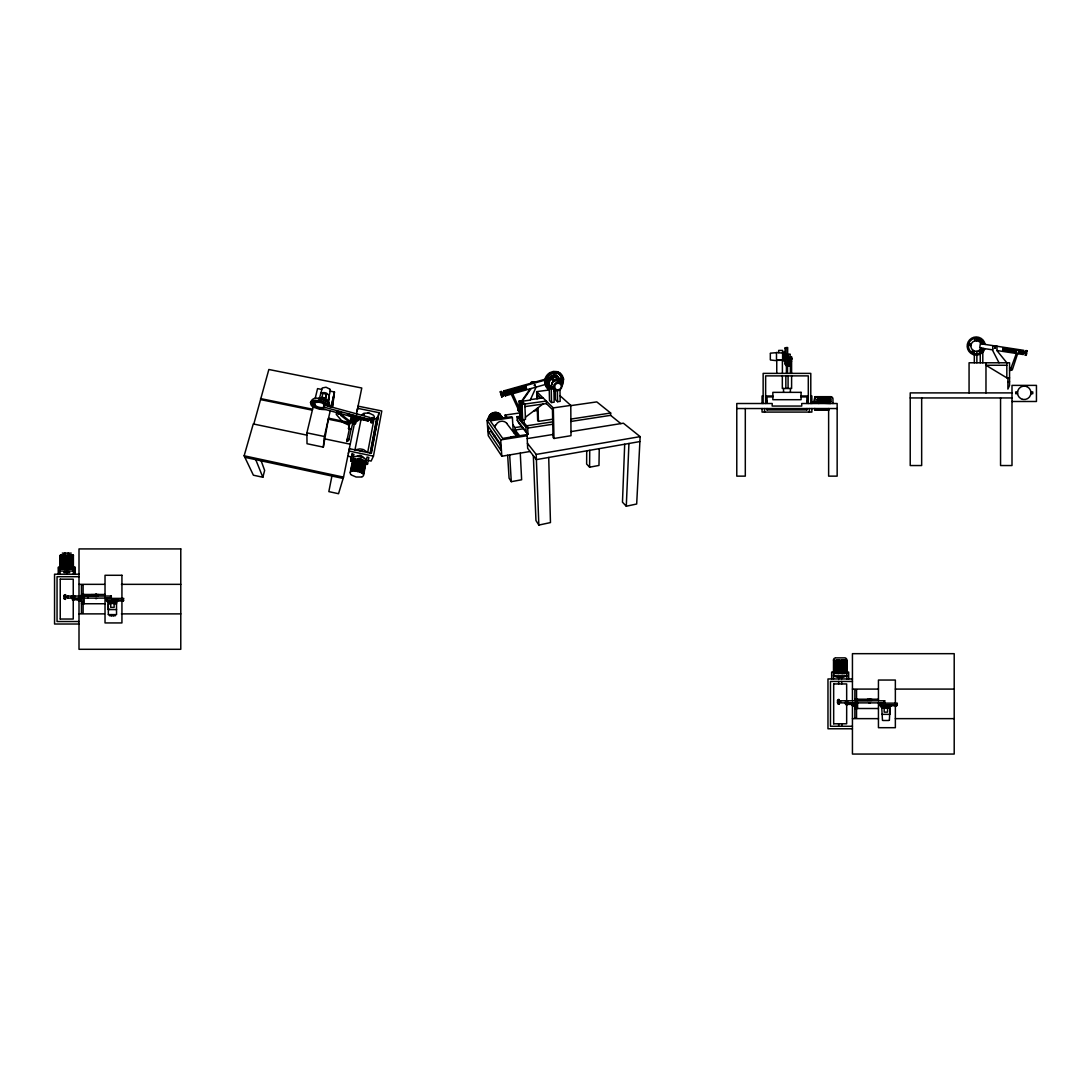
<?xml version="1.0" encoding="UTF-8"?>
<svg xmlns="http://www.w3.org/2000/svg" width="1091" height="1091" viewBox="0 0 1091 1091"><rect width="100%" height="100%" fill="white"/><g stroke="black" fill="none" stroke-linecap="round" stroke-linejoin="round"><path stroke-width="1.5" d="M64.887 555.36L64.915 568.875L65.037 565.779M65.269 565.779L65.187 568.929M65.678 565.779L65.569 568.929L65.624 555.36M65.324 597.65L65.31 596.532M65.31 595.713L65.405 594.609L64.533 594.854M586.713 450.842L586.631 464.03L589.59 467.193L598.973 465.448L599.259 448.66M329.155 395.624L326.727 393.251A9.464 9.464 0 0 0 324 392.583L321.463 392.842M65.405 599.45L64.369 598.7L65.542 599.245M589.59 467.193L589.74 450.31M518.607 411.198L518.334 410.557A1.418 1.418 0 0 1 519.561 409.084L521.253 408.811L521.375 411.348L518.77 411.362L517.898 408.811M65.733 597.432C63.551 595.14 66.496 599.3 65.296 598.413M517.966 408.975L517.952 410.257L517.666 408.307M314.617 402.047L314.344 404.406L316.404 406.261A12.383 12.383 0 0 0 321.804 407.652A8.714 8.714 0 0 0 323.25 407.611M620.82 423.608L610.605 415.344L610.66 413.025L596.777 401.897L570.784 405.634M65.733 596.613L65.528 594.854M837.833 699.781L838.829 699.372A4.882 4.882 0 0 1 838.761 700.395L838.761 700.395M355.011 449.86L359.785 448.919A18.615 18.615 0 0 1 363.698 449.669L367.681 452.506L374.418 416.967L373.572 415.262L370.176 413.584A14.81 14.81 0 0 0 367.285 413.066L363.889 413.284L362.007 414.635M624.693 444.228L622.47 502.174L626.289 506.238L636.68 504.001L640.144 436.632L623.37 423.199L570.975 431.6M995.401 347.811L994.296 348.302L995.428 347.865M626.289 506.238L628.934 443.491M501.71 395.856L501.724 395.747A4.378 4.378 0 0 0 501.942 396.933L501.71 396.701M113.709 614.779L113.437 615.719M502.092 395.91L501.942 395.378A4.623 4.623 0 0 1 501.355 393.346L501.083 392.528M328.364 402.143L326.373 399.647A7.46 7.46 0 0 0 325.418 399.17L326.414 394.192L322.786 393.456L321.804 398.433A6.055 6.055 0 0 0 320.754 398.529M501.342 393.265L502.392 393.06A4.869 4.869 0 0 0 502.787 394.574A3.041 3.041 0 0 0 502.965 395.037L503.142 395.61M68.406 597.363L68.256 596.682M72.047 597.363L71.897 596.682M88.003 597.363L87.853 596.682M553.996 376.136L554.269 372.222L555.946 372.181L555.987 376.886M554.364 376.095L554.269 372.222M837.479 700.831L838.529 700.027A1.937 1.937 0 0 0 838.611 700.49L837.452 700.777A4.432 4.432 0 0 1 837.465 702.74L838.529 703.64A2.277 2.277 0 0 1 838.597 703.19L837.479 702.836M519.411 408.648L512.402 393.115C513.165 388.914 507.479 392.446 511.215 393.715M371.608 419.544L371.363 420.403M325.418 399.17L326.414 394.192M65.037 595.809L64.028 596.027L65.105 595.331M352.898 422.558L354.439 422.872A2.823 2.823 0 0 1 355.107 423.09L355.557 423.676L355.393 422.162A2.673 2.673 0 0 0 354.643 421.89L353.102 421.576M64.11 598.85C65.965 597.104 63.564 600.186 64.628 597.5M313.199 406.67L306.885 432.854L307.021 443.723L323.318 447.146L324.382 436.495L330.205 410.83M328.609 402.143L329.059 397.683M74.474 596.682L74.515 597.65M323.318 447.146L328.527 418.194L352.775 423.172L353.17 421.249L351.275 421.671L352.284 416.817M65.528 594.963L64.546 594.909M330.218 391.151L334.473 391.996L332.782 405.238L332.332 407.243L333.805 395.406L331.2 406.943M325.814 397.192L325.977 396.374M326.032 396.347L325.868 397.138M352.775 423.172L351.234 429.104L348.506 428.545L349.952 422.585L340.733 415.344L341.347 412.139L336.819 411.225L336.26 414.43L341.906 420.935M1025.322 355.23L1025.976 350.606M1026.958 350.757L1026.263 355.339L1025.267 355.175M512.593 392.665L512.797 393.469M496.269 413.298L496.378 412.589A6.451 6.451 0 0 1 497.101 412.725A6.26 6.26 0 0 1 497.782 412.93A6.069 6.069 0 0 1 500.183 414.58L500.36 414.825M329.277 403.547L328.773 402.143L322.963 399.701A22.693 22.693 0 0 0 319.458 398.87C311.549 395.174 306.489 406.016 315.49 407.843A21.765 21.765 0 0 0 323.141 409.534A15.465 15.465 0 0 0 325.213 409.48M340.733 415.344L341.347 412.139M494.741 427.167L495.409 425.067M368.281 460.47L371.117 461.07L373.449 456.147L381.795 410.966L358.243 406.193L357.425 409.275M356.989 411.416L357.793 408.361L378.972 412.657L371.39 453.297L349.543 448.715L348.847 451.169M365.717 464.03L367.408 464.384L368.853 457.429L367.026 457.047L363.671 474.871M370.135 453.024L376.531 418.944L377.731 417.144M370.504 453.106L377.268 417.048M370.995 453.201L378.972 412.657M365.308 460.92L362.88 473.671L364.858 460.934M363.194 473.93L365.621 461.193M363.439 474.19L365.853 461.466M361.544 472.921L363.93 460.102L361.476 472.894M366.481 459.979L361.285 455.697A3.887 3.887 0 0 0 359.471 455.397L356.866 456.352A12.015 12.015 0 0 0 355.652 456.406L353.457 457.115M359.321 472.103L361.312 459.161L362.021 459.366L359.539 472.171L361.298 459.42M363.903 419.967L368.363 421.181L370.054 417.512L324.259 405.047L322.963 408.866L336.546 412.548M360.48 472.485L362.921 459.979M359.812 458.82L357.316 471.626L358.08 471.789L360.562 458.97M364.149 419.626L367.735 420.594L367.912 419.694M354.548 471.257L357.098 458.752M355.98 471.407L359.048 458.684L358.312 458.588L355.802 471.38L359.007 458.929M331.923 476.044L328.841 491.618L338.537 493.718L343.529 477.122L354.37 423.908M355.53 458.479L353.47 471.217M350.252 472.198L353.948 454.292L352.134 453.911L350.675 460.838L352.461 461.22M350.716 471.694L353.239 459.038M354.957 449.847L361.08 419.203L341.06 413.775M361.462 417.935L361.271 418.849L347.333 415.071L347.974 414.062L361.994 417.867M351.029 471.544L353.566 458.875M351.425 471.421L353.92 458.738M354.425 458.615L351.888 471.326L354.875 458.847M350.675 460.838L352.134 453.911M353.47 421.644L353.934 420.853A2.059 2.059 0 0 1 354.602 420.84L358.148 418.412M354.602 420.84L354.398 421.822L359.048 418.658M355.202 419.79L355.639 418.003L353.839 417.648M356.498 413.83L361.776 388.014L268.85 369.494L253.808 424.058M348.384 453.447L349.543 448.715M357.793 408.361L358.243 406.193M349.406 428.722L346.747 441.487L348.711 440.559L351.152 429.09M353.048 421.276L353.934 417.267M348.506 428.545L349.611 423.581L328.418 419.23M349.952 422.585L351.22 416.53M339.328 413.83L338.046 413.898M331.091 406.916L334.473 391.996M329.605 406.507L329.509 403.915L326.932 401.365A9.792 9.792 0 0 0 324.204 400.165M518.989 410.121L519.875 411.034L519.984 409.711M328.132 401.733L329.087 397.465M325.691 405.443L325.868 404.706A2.005 2.005 0 0 0 325.118 403.152M325.977 405.525L326.304 404.747A1.582 1.582 0 0 1 327.518 404.966M327.832 401.379L330.246 390.973M322.963 408.866L324.259 405.047M320.522 399.061L320.713 398.283L318.94 397.997L318.749 398.774M319.527 398.092L322.309 387.946L326.032 387.237L329.727 389.064M313.744 404.406L314.317 402.02M315.122 398.692L317.563 388.601L321.572 389.405M346.747 441.487L347.388 438.923L349.052 439.264M67.424 596.532L67.424 597.65L67.506 596.532M552.441 379.218L552.278 378.168M306.912 435.145L253.262 423.949L244.139 455.793L253.385 475.199L262.836 477.258L264.649 470.426L261.158 460.838M510.847 392.405L511.011 391.969M838.488 702.795L838.488 702.754A4.432 4.432 0 0 0 838.461 700.831L838.474 700.831M838.965 704.036L838.965 704.009A5.85 5.85 0 0 1 838.965 702.659M546.496 381.564L547.423 380.909M320.563 393.728L321.763 392.746M314.249 403.602L315.858 402.402L318.858 402.265A13.133 13.133 0 0 1 322.377 403.165L325.35 405.347M310.321 402.606L313.049 400.561L319.077 400.465A22.788 22.788 0 0 1 323.181 401.488L327.368 403.629L329.496 406.479M1011.002 368.103L1016.376 353.498M1009.557 370.599L1012.298 369.931L1017.617 353.689M549.182 378.754L546.536 377.936L545.909 379.6L548.091 380.473M546.25 379.9L546.536 377.936M832.801 398.106A2.237 2.237 0 0 0 830.715 396.688L815.032 396.688L813.531 402.511M497.591 413.38L501.328 417.58A6.137 6.137 0 0 1 501.996 417.88L498.437 413.23A5.905 5.905 0 0 1 499.023 413.584A5.782 5.782 0 0 1 500.087 414.498L502.815 418.017M770.41 353.17L778.688 352.475M561.033 383.377L561.224 382.873A8.728 8.728 0 0 0 561.742 380.036M64.042 598.113L64.069 596.109M65.024 598.113L65.024 596.041M536.09 387.128L530.24 400.111L522.207 401.215L531.072 388.546M496.923 417.512L493.432 412.848L497.673 417.321L495.546 418.098L492.041 413.434L488.754 417.267L490.964 419.735M561.524 384.155L561.838 383.377A8.646 8.646 0 0 0 562.342 379.818M971.549 352.298L972.831 350.143M972.967 353.129L974.249 350.975M492.246 419.544L490.2 415.998M561.892 385.941L562.288 385.287A10.651 10.651 0 0 0 563.215 383.064L563.501 378.904L562.451 375.85A7.978 7.978 0 0 0 558.428 372.386L554.01 371.908L550.45 373.19A10.801 10.801 0 0 0 545.868 378.659L545.2 382.409L546.386 386.732A8.06 8.06 0 0 0 547.9 388.614A7.937 7.937 0 0 0 549.237 389.596M355.557 423.676L354.998 423.922A2.796 2.796 0 0 1 354.18 423.867L353.634 423.431M519.343 407.748L519.002 401.174L521.825 400.792L530.226 388.791M311.821 402.47L314.603 401.038L319.227 401.093A19.72 19.72 0 0 1 322.595 401.938L327.723 405.197A2.741 2.741 0 0 1 328.146 406.111M364.735 418.849L363.739 420.171L361.066 419.435L362.035 418.126L368.131 419.749M549.182 386.95L548.132 388.328L549.237 389.201M548.473 388.641L549.196 387.7M367.735 420.594L368.499 419.64L364.789 418.63M371.854 418.439L371.936 418.317A3.928 3.928 0 0 0 372.249 417.526L373.299 417.812M519.139 409.889L519.111 410.83M493.678 419.339L491.209 414.866M493.896 419.312L495.546 418.098M550.941 377.459L551.064 377.336A6.314 6.314 0 0 1 551.473 376.981M981.286 349.025L981.614 348.697A4.105 4.105 0 0 1 981.3 349.038M525.398 417.253L542.868 404.079M491.809 414.389L492.409 414.021L495.45 418.153M355.625 422.326L360.316 418.999M339.165 414.348L338.06 413.571L339.315 413.789M889.37 720.374L889.97 708.209L881.787 708.209L882.469 720.415M492.136 413.38L493.487 412.834L496.691 417.58M855.808 700.79L856.544 700.79M980.741 343.174L983.046 342.179M982.814 344.074L983.7 343.679M359.948 450.897L360.071 450.842A3.314 3.314 0 0 1 362.444 451.306L362.717 451.469M547.777 381.441L547.668 383.064M846.834 675.82L843.166 677.293L837.206 677.293L833.51 675.82M361.707 477.026L356.102 477.012L351.166 474.885M519.643 401.883L519.916 407.284L521.389 406.752L521.116 401.365L519.002 401.174M558.524 381.182L563.542 379.382L563.161 377.772L557.365 379.409M557.542 379.777L563.161 377.772M502.76 394.587L504.71 394.042M505.788 393.742L509.456 392.692M526.107 387.973L512.456 391.846L512.061 390.073L509.347 390.837M505.829 393.906L509.224 392.951L509.852 393.646L506.006 394.737L505.447 392.215L509.306 391.137M512.565 392.092L525.835 388.232L526.517 388.914L512.661 392.855M502.024 395.474L503.046 395.16M503.183 395.978L502.133 396.278A2.564 2.564 0 0 0 501.887 395.774L501.833 395.719M511.147 393.933L510.083 394.246L509.211 390.687L511.938 389.923M501.928 396.947L502.828 396.088M504.451 394.11L505.297 395.883L511.27 394.178M512.702 393.769L545.064 384.564M546.714 384.1L547.777 383.8M500.401 391.683L501.465 391.383A6.11 6.11 0 0 0 501.737 392.187M504.151 392.774L503.728 390.892L544.927 379.286M548.05 378.4L549.155 378.536M502.078 392.092L501.014 392.392A1.677 1.677 0 0 1 501.055 392.883M503.728 390.892L504.342 391.587L544.736 380.2M512.129 390.333L526.012 386.405L526.517 388.914M502.405 393.265L504.315 392.733M505.488 392.405L509.074 391.383M512.156 390.51L525.739 386.678M351.261 460.607L352.025 460.757M320.795 398.897L320.945 398.856A7.173 7.173 0 0 1 325.704 399.756M366.276 463.784L367.04 463.934L366.249 463.934M349.434 429.118L350.334 428.913M533.349 455.711L535.954 520.53L538.845 525.071L550.464 522.575L548.718 457.456M363.276 414.635L364.38 414.921M494.128 412.671L496.337 412.575L499.91 417.239A6.546 6.546 0 0 1 500.646 417.376A6.341 6.341 0 0 1 501.328 417.58M351.957 460.907L351.247 460.757M507.656 455.261L509.074 478.199L511.297 481.676L521.634 479.767L520.271 453.133M639.885 441.569L536.377 459.611L527.649 448.346L527.089 435.718L526.257 434.695L502.692 438.405L490.254 420.84L512.402 417.608L513.07 429.527L518.075 435.977M527.43 443.301L536.186 454.415L640.144 436.632M512.402 417.608L511.693 416.721L487.077 420.294L488.263 435.677L501.819 456.243L530.076 451.483M521.116 401.365L523.312 403.765L521.293 403.725L521.948 404.434L546.305 401.065L546.373 403.588L552.441 409.561L553.069 437.464L553.983 438.473L571.002 435.691L570.784 405.388L560.078 395.774M527.212 438.609L553.001 434.477M487.077 420.294L500.714 439.891L527.089 435.718M494.005 435.841L494.714 435.732M513.861 432.759L515.388 432.527M512.811 424.767L515.02 427.59L521.593 426.581M526.639 425.817L552.714 421.849M570.879 419.08L610.66 413.025M488.536 431.913L500.742 450.147L500.319 443.928L488.072 426.022L488.536 431.913L491.059 431.518L500.414 445.264M517.079 416.707L525.917 427.304L527.662 427.031L527.989 434.382L519.125 423.567L517.27 420.267L517.079 416.707L518.77 416.462L520.462 418.48M515.02 427.59L515.157 430.018L523.38 428.763M527.717 428.095L552.769 424.235M570.893 421.453L610.605 415.344M537.249 408.32L537.672 420.471L538.477 421.344L552.66 419.217M522.03 418.999L522.671 419.762L525.494 419.339L524.798 404.038L521.825 400.792M549.25 389.978L536.663 391.642L553.314 407.898L570.784 405.388M505.31 417.648L505.147 415.057L519.602 412.984M533.758 410.952L537.317 410.434M519.03 407.789L520.202 407.625M519.207 408.184L520.557 408.484M520.816 408.457L519.561 409.057M550.914 386.487L549.168 386.705L549.509 400.588L551.555 402.552L554.146 402.184L553.873 389.146M555.319 390.264L555.496 399.756L557.596 401.706L560.16 401.352L559.969 389.746M524.921 406.588L546.373 403.588M530.471 399.62L543.073 397.901M549.168 386.705L551.228 388.56L552.973 388.341M553.437 388.751L551.241 389.037L549.182 387.182M531.303 383.118L531.276 382.314L535.64 381.768M533.704 382.45L531.276 382.314M551.46 376.45L554.951 376.013L556.41 377.241L556.465 379.804A4.228 4.228 0 0 0 552.987 380.268L551.528 379L551.46 376.45L552.919 377.677L556.41 377.241M558.128 389.801L557.201 389.814A2.768 2.768 0 0 1 554.869 387.196L554.855 386.882A3.218 3.218 0 0 1 557.787 383.268A3.218 3.218 0 0 1 561.279 386.296A3.218 3.218 0 0 1 558.128 389.692M511.652 391.846L512.129 392.91L510.888 393.06M554.623 372.522L556.301 372.481M786.052 347.879L785.097 347.879L785.097 356.812L786.052 356.812M323.181 408.934L320.481 408.702A19.733 19.733 0 0 1 317.249 407.898L312.149 404.761A2.277 2.277 0 0 1 311.658 402.415M785.097 348.043L786.052 348.043M982.255 349.243L982.8 350.279M981.805 349.693L982.8 349.693M783.747 353.034L778.688 352.843L778.688 350.416L782.615 350.416L782.615 360.644M785.097 353.92L786.052 353.893M785.097 355.516L786.052 355.516M784.511 357.112L786.052 357.112M786.052 358.175L785.097 358.175L785.097 364.517L786.052 364.517M787.961 358.475L790.034 358.475M785.097 358.612L786.052 358.612M782.615 360.098L783.747 360.098M776.751 360.303L782.397 360.303M790.402 361.244L791.602 361.244M785.097 363.685L786.052 363.685M1006.829 365.267L985.978 365.267L1006.829 377.868L1009.557 377.868M787.675 365.69L786.052 365.69L786.052 347.552L787.675 347.538L787.497 373.381M1009.557 368.103L1012.066 368.472M1007.893 381.755L1009.557 381.755M1017.589 391.914L1015.735 391.914L1015.735 393.715L1017.589 393.715M1011.998 392.896L910.221 392.896L910.221 465.543L921.663 465.543L921.663 397.942M1030.913 393.715L1032.768 393.715L1032.768 391.914L1030.913 391.874M763.141 395.978L762.063 395.978L762.063 403.493M765.637 395.978L772.851 395.978M801.08 395.978L808.295 395.978M810.79 395.978L811.868 395.978L811.868 403.506M772.851 396.906L767.041 396.906L767.041 403.411M801.08 396.906L806.89 396.906L806.89 403.411M817.268 396.783L830.715 396.783M817.268 396.947L830.715 396.947M817.268 397.206L830.715 397.206M817.268 397.519L830.715 397.519M910.221 397.942L1011.998 397.942M817.268 399.401L830.715 399.401M817.268 400.492L830.715 400.492M765.637 400.97L767.041 400.97M806.89 400.97L808.295 400.97M1011.998 401.488L1036.45 401.488L1036.45 385.382L1011.998 385.382L1011.998 465.543L1000.556 465.543L1000.556 397.942M765.637 401.883L767.041 401.883M806.89 401.883L808.295 401.883M811.868 401.938L813.531 401.938M817.268 401.72L830.715 401.72M811.868 402.511L818.768 402.511L818.768 403.506M818.768 403.043L830.715 403.506M736.78 408.539L837.152 408.539M817.268 408.893L828.628 408.893M817.268 409.302L828.628 409.302M817.268 409.63L828.628 409.63M817.268 409.875L828.628 409.875M767.041 409.916L806.89 409.916M817.268 410.039L828.628 410.039M814.391 408.539L815.032 410.134L828.628 410.121M62.282 553.123L71.229 553.123M73.465 555.36L60.032 555.36L60.087 574.207M64.164 564.783L66.087 564.783M60.782 567.306L58.232 567.306L58.232 574.207M60.114 568.806L73.383 568.806M60.032 571.043L73.465 571.043M64.151 571.507L69.347 571.507M63.783 572.543L69.715 572.543M79.111 574.207L54.55 574.207L54.55 624.011L79.111 624.011M79.002 576.703L57.046 576.703L57.046 621.529L79.002 621.529M60.264 579.185L73.233 579.185L73.261 595.795M79.002 584.34L104.45 584.34M121.415 584.34L180.779 584.34M95.599 594.063L96.69 594.063M81.443 594.472L105.022 594.472M84.171 595.672L98.258 595.672L98.258 594.472M79.207 597.35L80.42 597.35M81.443 597.445L78.579 597.445L78.566 598.495L81.443 598.495M105.704 598.4L123.842 598.4M80.898 598.577C76.002 602 65.637 595.209 74.802 596.041M95.599 598.564L96.69 598.564M72.647 599.109L73.874 599.109M72.183 599.641L80.898 599.641M81.443 599.723L78.579 599.723L78.566 600.786L81.443 600.786M72.647 599.941L73.861 599.941M105.704 600.023L123.842 600.023M79.207 601.005L80.42 601.005M81.443 603.746L105.022 603.746M109.986 603.678L108.2 603.678L108.2 609.337L109.986 609.337M114.896 603.678L116.682 603.678M116.546 609.583L108.35 609.583L108.35 603.459L116.519 603.459L116.546 614.615L108.35 614.615M79.002 613.878L104.45 613.878M121.415 613.878L180.779 613.878M109.482 615.747L115.414 615.747M60.264 619.033L73.233 619.033L73.261 599.109M835.706 657.873L844.625 657.873M834.724 660.11L834.724 673.556M836.279 660.11L835.692 673.556L836.17 660.11M833.51 672.07L831.656 672.07L831.656 678.957M846.834 672.07L848.689 672.07L848.689 678.957M833.51 675.806L846.834 675.806M852.439 678.957L827.974 678.957L827.974 728.774L852.439 728.774M852.439 681.452L830.469 681.452L830.469 726.279L852.439 726.279M833.701 683.948L846.657 683.948L846.684 700.354M852.439 689.089L878.446 689.089M895.356 689.089L954.202 689.089M869.091 698.826L870.086 698.826M854.867 699.222L878.446 699.222M857.594 700.436L871.695 700.436L871.695 699.222M840.575 701.213L838.788 701.213M838.788 702.44L840.575 702.44M852.016 703.245L854.867 703.245M870.086 703.313L868.982 702.877M847.598 703.34L845.607 703.34L845.552 704.391L847.598 704.391M847.816 703.34L854.321 703.34L854.376 704.391L847.816 704.391L847.721 702.877M838.829 704.295L837.833 703.927M854.867 704.486L852.016 704.486L851.989 705.536L854.867 705.536M846.084 704.704L847.257 704.704M897.252 704.786L879.155 704.786L879.128 703.149L897.279 703.149L897.279 704.786M852.644 705.754L853.803 705.754M885.947 705.741L879.892 705.741L879.892 704.786M886.41 705.741L886.956 704.786M854.867 708.509L878.446 708.509M889.97 708.441L889.97 714.087M881.773 714.346L889.956 714.346M852.439 718.642L878.446 718.642M895.356 718.642L954.202 718.642M882.919 720.496L888.797 720.496M833.701 723.783L846.657 723.783L846.684 704.704M499.91 417.239L498.464 417.212L494.905 412.562L497.973 417.267M527.662 427.031L524.198 422.926L522.221 422.872L521.293 403.725M489.054 418.821L488.413 418.767A6.11 6.11 0 0 0 488.386 419.49L488.332 419.694M1025.976 350.552L1026.972 350.702M995.947 346.079L980.345 343.692L979.704 347.879L992.742 349.87M996.969 346.242L1023.863 350.361L1023.222 354.534L996.969 350.525M1025.895 351.097L1026.89 351.247M1016.635 350.129L1003.27 348.084L1002.888 350.538L1016.267 352.598M1019.226 350.525L1022.867 351.084L1022.485 353.552L1018.844 352.993M1003.175 348.711L1016.539 350.757M1019.13 351.152L1022.772 351.711M1023.631 351.848L1025.731 352.161M1025.595 353.075L1026.59 353.225M1002.984 349.925L1016.362 351.97M1018.939 352.366L1022.581 352.925M1023.44 353.061L1025.554 353.375M1025.458 353.961L1026.454 354.111M359.771 459.052L360.48 459.202M321.886 397.247L325.527 397.983M374.145 418.453L376.531 418.944M336.56 412.398L341.088 413.325M260.517 398.57L312.585 409.207M260.79 399.647L312.353 410.189M353.593 418.63L355.366 418.985M353.429 419.421L354.97 419.749A3.15 3.15 0 0 1 355.802 419.994M353.225 420.403L354.766 420.717M352.666 423.567L354.18 423.867M306.885 432.854L324.382 436.495M324.45 438.814L350.266 444.214M349.065 451.033L373.449 456.147M347.824 456.161L351.466 456.924M350.838 460.293L352.666 460.688M365.812 463.47L367.653 463.852M244.139 455.793L343.529 477.122M244.875 457.334L343.133 478.444M968.808 343.515L971.263 344.06M968.453 345.124L970.895 345.67M1022.444 399.292L1023.072 399.429A6.723 6.723 0 0 0 1027.463 386.91L1026.876 386.623M369.808 418.821L371.581 419.312M323.795 407.079L369.672 419.544M362.13 417.703L364.83 418.426M347.852 414.253L361.653 417.989M369.249 420.062L371.213 420.594M371.867 422.735L370.654 422.531A5.046 5.046 0 0 0 370.885 421.426M314.113 401.147L315.013 401.42M312.885 401.57L314.603 402.102M546.877 378.236L549.046 378.904M1022.076 399.17L1021.162 398.788A6.723 6.723 0 0 1 1025.431 386.187L1026.726 386.555M111.473 615.733L111.173 614.615M342.26 422.067L349.188 425.313M854.867 706.477L856.544 707.295L856.544 702.877M81.443 601.727L83.107 602.532L83.107 597.05M535.258 384.85C534.972 387.755 534.508 383.023 534.195 385.6M325.759 399.647L327.041 400.738M489.954 416.38L489.341 416.026L491.918 419.599M352.148 417.512L353.607 418.549M549.728 386.609L549.4 386.35A4.678 4.678 0 0 1 547.887 382.955A5.769 5.769 0 0 1 550.846 377.854M340.978 414.171L350.184 421.453M560.515 373.586L559.901 373.095A8.019 8.019 0 0 0 557.01 371.622L553.41 371.417L549.85 372.686A10.774 10.774 0 0 0 545.282 378.141L544.627 381.891L545.814 386.214A8.06 8.06 0 0 0 547.314 388.082L547.9 388.614M559.438 378.672A4.787 4.787 0 0 0 558.087 376.831L557.515 376.368A4.841 4.841 0 0 0 556.083 375.522M556.465 379.463L560.433 382.791A3.914 3.914 0 0 1 560.788 383.132M547.287 382.886L546.496 382.041M550.41 386.023L554.528 389.719A4.159 4.159 0 0 0 559.042 390.264A4.569 4.569 0 0 0 560.869 383.064M554.392 390.673L555.333 391.533M327.764 401.311L325.568 399.961A11.074 11.074 0 0 0 320.822 399.074L320.713 398.283M490.759 415.316L490.254 414.825L493.541 419.353M540.918 398.188L537.549 394.874L537.686 398.638M512.334 391.683L510.602 391.683L510.479 393.36M501.001 394.737L501.014 394.751A4.309 4.309 0 0 1 501.574 396.619M980.332 349.434L981.995 351.316M979.091 350.525L980.754 352.407M519.916 407.284L521.553 409.152M519.234 408.702A1.405 1.405 0 0 0 517.993 410.121L518.334 410.557M520.393 417.062L519.534 411.593M517.27 420.267L527.989 434.382M505.147 415.057L507.001 417.403M500.878 392.855L500.851 392.815A5.087 5.087 0 0 1 500.428 391.669M515.157 430.018L519.63 435.732M499.583 414.007L502.678 418.03M506.66 423.376L516.52 436.223M499.023 413.584L502.474 418.058M497.101 412.725L500.646 417.376M495.655 412.534L499.201 417.185M498.041 417.253L498.723 418.603M492.737 413.107L496.2 417.771M491.4 413.83L494.85 418.521M490.8 414.307L494.223 419.012M489.764 415.412L492.709 419.476M488.986 416.68L491.155 419.708M490.459 419.803L488.741 417.321A6.491 6.491 0 0 0 488.523 418.071A6.287 6.287 0 0 0 488.413 418.767L489.273 419.98M488.523 418.071L489.832 419.899M525.889 386.841L526.162 387.755M999.015 362.785L992.742 350.634L992.742 346.079L996.969 346.079L996.969 350.634L1006.829 362.785L1006.829 377.868M509.211 391.546L509.483 392.474M504.451 392.896L504.738 393.824M64.614 596.627L64.124 595.331M511.038 393.687L518.266 409.275M770.423 359.989L776.492 360.685L776.492 352.475M838.72 703.163L838.734 703.19A4.323 4.323 0 0 1 838.802 704.295M255.758 459.679L262.836 477.258M371.69 418.426L371.69 418.385A2.687 2.687 0 0 1 371.758 417.689A4.8 4.8 0 0 0 371.431 418.317A3.082 3.082 0 0 1 371.267 419.217M500.878 394.778L500.605 393.851M838.952 699.604L838.952 699.726A5.85 5.85 0 0 0 838.965 701.008M371.786 420.021L371.799 420.049A3.682 3.682 0 0 1 372.372 418.085M504.342 391.587L505.297 395.883M976.322 338.196L976.554 340.692M974.672 338.346L974.918 340.842M500.714 439.891L501.819 456.243M509.674 454.92L511.297 481.676M520.121 411.525L520.584 420.908M521.948 404.434L522.671 419.762M525.917 427.304L526.08 430.986M524.048 419.558L524.198 422.926M536.186 454.415L538.845 525.071M536.663 391.642L536.908 398.747M537.999 407.748L538.477 421.344M553.314 407.898L553.983 438.473M551.228 388.56L551.555 402.552M552.919 377.677L552.973 380.241M557.392 390.714L557.596 401.706M885.728 705.741L886.015 704.786M1007.893 377.868L1007.893 389.092L1009.557 385.423L1009.557 362.785L969.067 362.785L969.067 392.896M985.978 362.785L985.978 392.896M982.8 352.27L982.8 362.785M980.25 341.333L980.25 339.819L976.868 339.819L976.868 340.719M980.25 351.834L980.25 352.734M980.25 354.152L980.25 362.785M976.868 351.316L976.868 353.825M976.868 355.066L976.868 362.785M974.318 351.002L974.318 353.607M974.318 354.889L974.318 362.785M896.87 704.786L896.87 705.741L887.651 705.741L887.651 704.786M896.502 704.786L896.502 705.741M895.356 703.149L895.356 680.048L878.446 680.048L878.446 700.79M895.356 705.741L895.356 727.697L878.446 727.697L878.446 702.877M890.761 704.786L890.761 705.741M890.338 704.786L890.338 705.741M889.833 704.786L889.833 705.741M889.397 707.077L889.397 708.209M888.197 704.786L888.197 705.741M887.569 708.209L887.569 712.137L884.174 712.137L884.174 708.209M886.41 704.786L886.41 706.327M884.078 700.79L884.078 702.877M882.333 707.077L882.333 708.209M880.546 704.786L880.546 705.741M867.468 699.222L867.468 700.436M857.594 699.222L857.594 700.79M857.594 702.877L857.594 708.509M856.544 699.222L856.544 689.744L854.867 689.744L854.867 700.79M856.544 708.509L856.544 717.987L854.867 717.987L854.867 702.863M853.476 703.34L853.476 704.391M852.439 700.79L852.439 653.673L954.202 653.673L954.202 754.058L852.439 754.058L852.439 705.536M848.225 700.79L845.143 700.79M848.225 702.877L845.143 702.877M846.834 678.957L846.889 660.11A2.237 2.237 0 0 0 845.484 658.023M846.643 660.11L846.807 673.556M846.384 660.11L846.384 673.556M846.057 660.11L846.057 673.556M844.189 660.11L844.189 673.556M843.098 660.11L843.098 673.556M841.87 660.11L841.87 673.556M841.666 677.293L841.666 678.957M841.707 681.452L841.707 683.948M841.707 723.783L841.707 726.279M840.547 673.556L840.547 660.11L839.797 660.11L839.797 673.556M838.679 677.293L838.679 678.957M838.652 681.452L838.652 683.948M838.652 723.783L838.652 726.279M838.488 660.11L838.488 673.556M837.247 660.11L837.247 673.556M834.697 660.11L834.697 673.556M834.288 660.11L834.288 673.556M833.96 660.11L833.96 673.556M833.715 660.11L833.715 673.556M833.674 683.948L833.674 723.783M833.551 660.11L833.51 678.957M832.965 398.951L832.965 403.506M828.628 408.539L828.628 476.14L837.152 476.14L837.152 403.506L801.735 403.506L801.735 406.057L772.196 406.057L772.196 403.506L736.78 403.506L736.78 476.14L745.303 476.14L745.303 408.539M815.032 396.715L815.032 402.511M815.032 408.539L815.032 410.121M811.868 408.539L811.868 412.084L762.063 412.084L762.063 408.539M810.79 403.506L810.79 373.381L763.141 373.381L763.141 403.506M809.372 408.539L809.372 412.084M808.295 403.506L808.295 375.877L765.637 375.877L765.637 403.506M806.89 408.539L806.89 409.875M792.011 358.175L792.011 359.157M791.602 373.381L791.602 356.675L790.402 356.675L790.402 373.381M791.602 375.877L791.602 388.464L782.329 388.464L782.329 375.877M790.389 388.464L790.389 392.351M788.084 375.877L788.084 388.464M786.434 365.69L786.434 373.381M785.847 375.877L785.847 388.464M783.543 388.464L783.543 392.351M782.397 373.381L782.397 359.853L776.751 359.853L776.751 373.381M770.328 353.607L770.328 359.403M767.041 408.539L767.041 409.875M764.559 408.539L764.559 412.084M123.447 600.023L123.447 600.977L114.214 600.977L114.214 600.023M123.078 600.023L123.078 600.977M117.692 600.023L117.692 600.977M117.337 600.023L117.337 600.977M116.914 600.023L116.914 600.977M116.41 600.023L116.41 600.977M115.973 602.327L115.973 603.459M115.264 601.564L115.169 602.327M114.773 600.023L114.773 600.977M114.132 603.459L114.132 607.387L110.75 607.387L110.75 603.459M113.532 600.023L113.532 600.977L106.468 600.977L106.468 600.023M112.973 599.45L112.973 601.7M112.578 599.45L112.578 601.223L112.305 599.45M111.909 599.45L111.909 601.7M110.655 596.041L110.655 598.113M108.909 602.327L108.909 603.459M108.336 609.583L108.336 614.615M107.123 600.023L107.123 600.977M94.031 594.472L94.031 595.672M91.985 594.472L91.985 595.672M87.73 596.041L87.73 598.113M84.171 594.472L84.171 603.746M83.107 594.963L83.107 584.994L81.443 584.994L81.443 613.224L83.107 613.224L83.107 603.268M80.052 598.577L80.052 599.641M79.807 597.445L79.807 598.495M79.807 599.723L79.807 600.786M75.265 574.207L75.265 567.306L72.715 567.306L72.715 555.36M74.815 567.306L74.815 568.806M74.365 568.806L74.365 574.207M74.297 595.604L74.297 598.55M74.161 598.577L74.161 599.641M73.915 567.306L73.915 568.806M73.383 555.36L73.411 574.207M73.206 555.36L73.206 568.806M72.961 555.36L72.961 568.806M73.015 598.577L73.015 599.641M72.647 555.36L72.483 568.806M72.224 555.36L72.279 568.806M71.761 555.36L71.965 568.806M71.651 555.36L71.651 568.806M71.229 555.36L71.174 568.806M70.765 555.36L70.642 568.806M70.179 555.36L70.179 568.806M70.001 555.36L70.001 568.806M69.674 555.36L69.674 568.806M69.319 555.36L69.319 568.806M69.006 555.36L69.006 568.806M68.61 555.36L68.61 568.806M68.447 555.36L68.447 568.806M68.133 596.041L68.133 598.113M67.874 555.36L67.874 568.806M67.71 555.36L67.71 568.806M67.778 596.041L67.778 598.113M67.124 555.36L67.124 568.806M66.756 568.806L66.96 574.207M66.374 555.36L66.374 568.806M65.978 565.943L65.978 568.875M65.051 555.36L65.01 568.929M64.492 555.36L64.492 568.806M64.178 555.36L64.178 568.806M63.823 555.36L63.823 568.806M63.496 555.36L63.496 568.806M63.319 555.36L63.319 568.806M62.733 555.36L62.855 568.806M62.269 555.36L62.323 568.806M61.846 555.36L61.846 568.806M61.532 555.36L61.737 568.806M61.273 555.36L61.219 568.806M60.864 555.36L61.014 568.806M60.537 555.36L60.537 568.806M60.291 555.36L60.291 568.806M60.237 579.185L60.237 619.033M59.582 567.306L59.582 568.806M59.132 568.806L59.132 574.207M58.682 567.306L58.682 568.806M329.741 389.132A2.237 2.237 0 0 1 330.287 390.987M358.775 456.379A8.278 8.278 0 0 1 361.694 456.938M356.866 456.379A18.806 18.806 0 0 1 363.48 457.647M363.562 475.294A2.85 2.85 0 0 1 362.348 476.699M350.784 474.421A2.823 2.823 0 0 1 350.211 472.376M367.722 413.121A2.878 2.878 0 0 1 369.658 413.462M327.136 404.516A5.291 5.291 0 0 1 325.854 404.761M372.822 420.308A3.246 3.246 0 0 1 373.436 418.412M373.313 417.908A1.909 1.909 0 0 1 373.327 418.33L372.304 418.044A1.937 1.937 0 0 0 372.29 417.621M371.881 422.735A4.732 4.732 0 0 1 372.304 421.358M371.008 422.449A2.973 2.973 0 0 1 371.376 420.908M362.58 414.88A1.432 1.432 0 0 1 364.421 415.412M314.931 404.843A5.346 5.346 0 0 1 311.876 402.293M314.549 402.006A1.814 1.814 0 0 1 315.722 401.052M789.461 365.785A2.509 2.509 0 0 1 788.534 365.785M789.461 365.935A2.509 2.509 0 0 1 788.534 365.935M982.882 348.356A4.937 4.937 0 0 1 981.041 350.238M979.377 350.838A4.937 4.937 0 0 1 978.559 350.907M978.559 341.033A4.937 4.937 0 0 1 982.145 342.56M981.355 348.124A3.532 3.532 0 0 1 980.877 348.629M981.15 348.097A5.332 5.332 0 0 1 973.008 350.279A5.332 5.332 0 0 1 972.886 341.851A5.332 5.332 0 0 1 981.082 343.801M984.9 348.67A9.069 9.069 0 0 1 970.649 353.17A9.069 9.069 0 0 1 971.549 338.251A9.069 9.069 0 0 1 985.159 344.429M983.659 348.479A7.828 7.828 0 0 1 971.426 352.202A7.828 7.828 0 0 1 971.999 339.424A7.828 7.828 0 0 1 983.85 344.224M833.456 660.11A2.237 2.237 0 0 1 834.874 658.023M838.747 702.331A2.209 2.209 0 0 1 838.774 701.295M488.277 419.503A6.805 6.805 0 0 1 492.014 413.284A6.696 6.696 0 0 1 499.487 413.83M501.424 418.208A6.819 6.819 0 0 0 498.642 418.058A7.46 7.46 0 0 0 495.914 419.012M549.128 386.146A4.678 4.678 0 0 1 547.668 382.764A5.769 5.769 0 0 1 550.628 377.663A5.537 5.537 0 0 1 551.487 377.227M550.3 386.119A4.337 4.337 0 0 1 551.651 379.259M559.41 374.431A7.146 7.146 0 0 1 561.483 377.95M510.765 437.15A7.514 7.514 0 0 1 514.202 436.591M500.196 392.051A3.709 3.709 0 0 1 500.783 393.769M556.055 375.85A4.746 4.746 0 0 1 558.087 376.831M552.564 376.313A5.769 5.769 0 0 1 554.01 375.836M554.705 389.555A4.309 4.309 0 0 1 560.256 383.036M559.847 380.704A5.864 5.864 0 0 1 559.669 382.15M547.464 378.236A9.014 9.014 0 0 1 554.187 373.149M556.437 378.236A4.555 4.555 0 0 1 557.815 380.623M552.796 387.905A4.296 4.296 0 0 1 558.347 381.386M550.832 377.827A5.578 5.578 0 0 1 551.487 377.5M551.705 384.782A4.487 4.487 0 0 1 558.606 381.004M561.906 377.8A6.996 6.996 0 0 0 557.256 373.381A7.228 7.228 0 0 0 556.246 373.19M548.65 387.619A7.732 7.732 0 0 1 546.809 380.077M555.319 390.523A9.219 9.219 0 0 1 553.901 390.714M495.819 425.231A6.669 6.669 0 0 1 506.81 423.226M549.059 378.727A6.382 6.382 0 0 1 549.905 377.431A5.987 5.987 0 0 1 554.051 375.222M64.274 555.36A2.237 0.832 -90 0 1 65.105 553.123M68.133 553.123A2.237 0.696 -90 0 1 68.61 553.71M1016.185 392.774L1017.071 392.896L1016.198 392.692M1031.431 392.774L1032.318 392.896L1031.445 392.692M1010.525 369.276L1011.834 369.494L1010.539 369.208M1016.703 349.706L1016.198 353.02L1018.776 353.416L1019.28 350.102L1016.703 349.706M371.908 420.103C370.64 421.944 374.663 420.771 371.908 420.103M784.374 351.629L784.374 361.516L784.374 351.643M790.034 354.289L787.961 354.289L787.961 365.144L790.034 365.144L790.034 354.289M801.08 392.351L772.851 392.351L772.851 399.701L801.08 399.701L801.08 392.351M830.715 397.929L817.268 398.392L830.715 397.956M830.715 398.938L817.268 399.524L830.715 398.938M830.715 400.165L817.268 400.833L830.715 400.165M830.715 401.556L817.268 401.556L817.268 402.279L830.715 402.279L830.715 401.556M180.779 548.923L79.002 548.923L79.002 649.295L180.779 649.295L180.779 548.923M121.933 575.284L105.022 575.284L105.022 622.934L121.933 622.934L121.933 575.284M111.296 596.041L67.137 596.041L67.137 598.113L111.296 598.113L111.296 596.041M117.364 601.7L107.504 602.327L117.378 601.7M837.602 660.11L836.933 673.556L837.602 660.11M839.047 660.11L838.324 660.11L838.324 673.556L839.047 673.556L839.047 660.11M842.034 660.11L841.311 660.11L841.311 673.556L842.034 673.556L842.034 660.11M843.425 660.11L842.757 673.556L843.425 660.11M844.652 660.11L844.066 673.556L844.652 660.11M845.634 660.11L845.198 673.556L845.661 660.11M884.719 700.79L840.575 700.79L840.575 702.877L884.719 702.877L884.719 700.79M890.788 706.463L880.928 707.077L890.815 706.463"/></g></svg>
